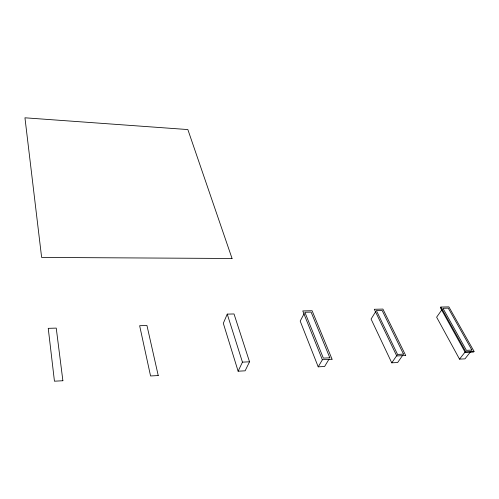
<?xml version="1.0" encoding="UTF-8"?>
<svg xmlns="http://www.w3.org/2000/svg" width="499" height="499" viewBox="0 0 499 499"><rect width="100%" height="100%" fill="white"/><g stroke="black" fill="none" stroke-linecap="round" stroke-linejoin="round"><path stroke-width="0.75" d="M227.251 314.121L223.315 323.308L238.117 371.2L245.121 370.819L249.531 361.794L234.025 313.958L227.251 314.121L242.452 362.149L238.117 371.2M304.153 313.622L300.192 321.094L318.212 366.84L324.631 366.491L329.034 359.137M318.212 366.84L322.566 359.461M375.554 311.863L371.069 319.061L391.759 362.835L397.666 362.511L402.681 355.332M391.759 362.835L397.148 355.032M440.898 307.053L440.411 307.746L465.261 352.481L473.507 352.063L474.05 351.383L448.882 306.873L440.898 307.053L465.798 351.795L474.05 351.383M441.995 309.605L436.625 317.177L459.523 359.143L464.974 358.85L470.451 351.914M459.523 359.143L465.417 351.614M465.261 352.481L465.798 351.795M242.452 362.149L249.531 361.794M62.88 380.737L54.447 381.199L48.241 328.336L56.244 328.105L62.88 380.737M158.233 375.547L150.561 375.965L139.645 325.71L146.956 325.498L158.233 375.547M329.839 357.802L323.352 358.126L304.87 312.262L311.108 312.112L329.839 357.802M403.516 354.134L397.56 354.433L376.371 310.553L382.122 310.415L403.516 354.134M332.066 359.224L322.335 359.717L302.762 310.933L312.1 310.721L332.066 359.224M405.706 355.494L396.761 355.949L374.3 309.28L382.92 309.081L405.706 355.494M471.904 350.08L466.409 350.348L442.937 308.276L448.264 308.151L471.904 350.08M232.06 258.482L41.629 257.428L24.95 117.801L187.855 129.565L232.06 258.482"/></g></svg>
